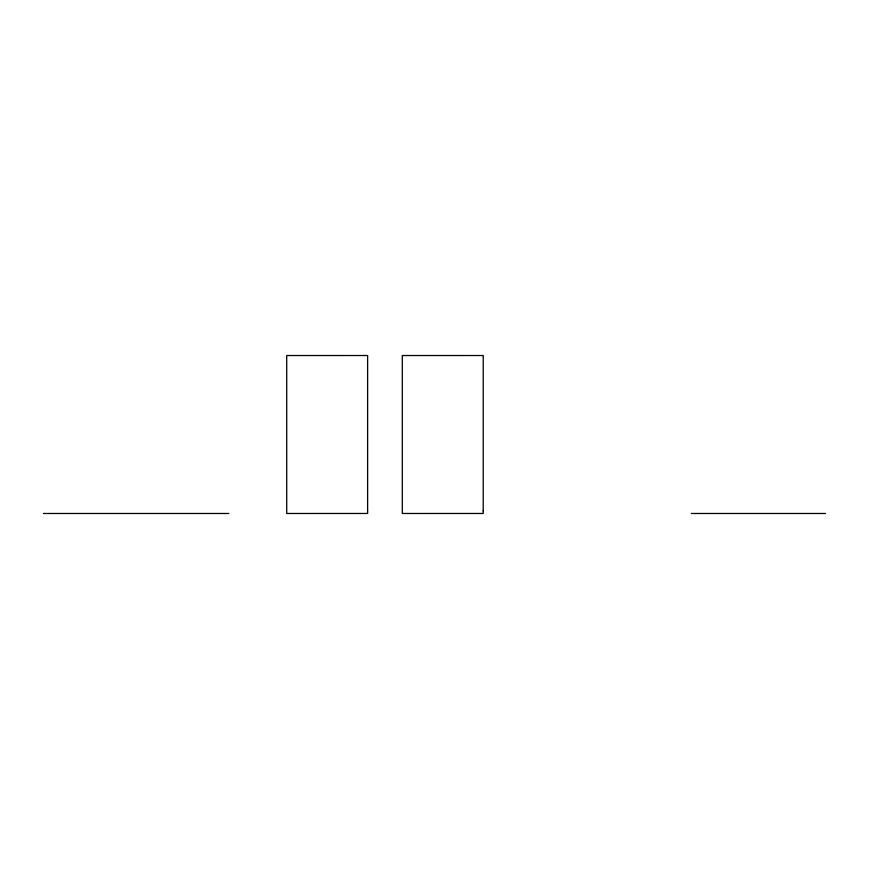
<?xml version="1.0" encoding="UTF-8"?>
<svg xmlns="http://www.w3.org/2000/svg" width="869" height="869" viewBox="0 0 869 869"><rect width="100%" height="100%" fill="white"/><g stroke="black" fill="none" stroke-linecap="round" stroke-linejoin="round"><path stroke-width="1.3" d="M43.45 513.481L228.916 513.481M691.268 513.481L825.55 513.481M367.62 510.809L367.62 513.47L286.716 513.481L286.716 355.53L367.62 355.519L367.62 510.809M483.207 510.809L483.207 513.47L402.304 513.481L402.304 355.53L483.207 355.519L483.207 510.809"/></g></svg>
